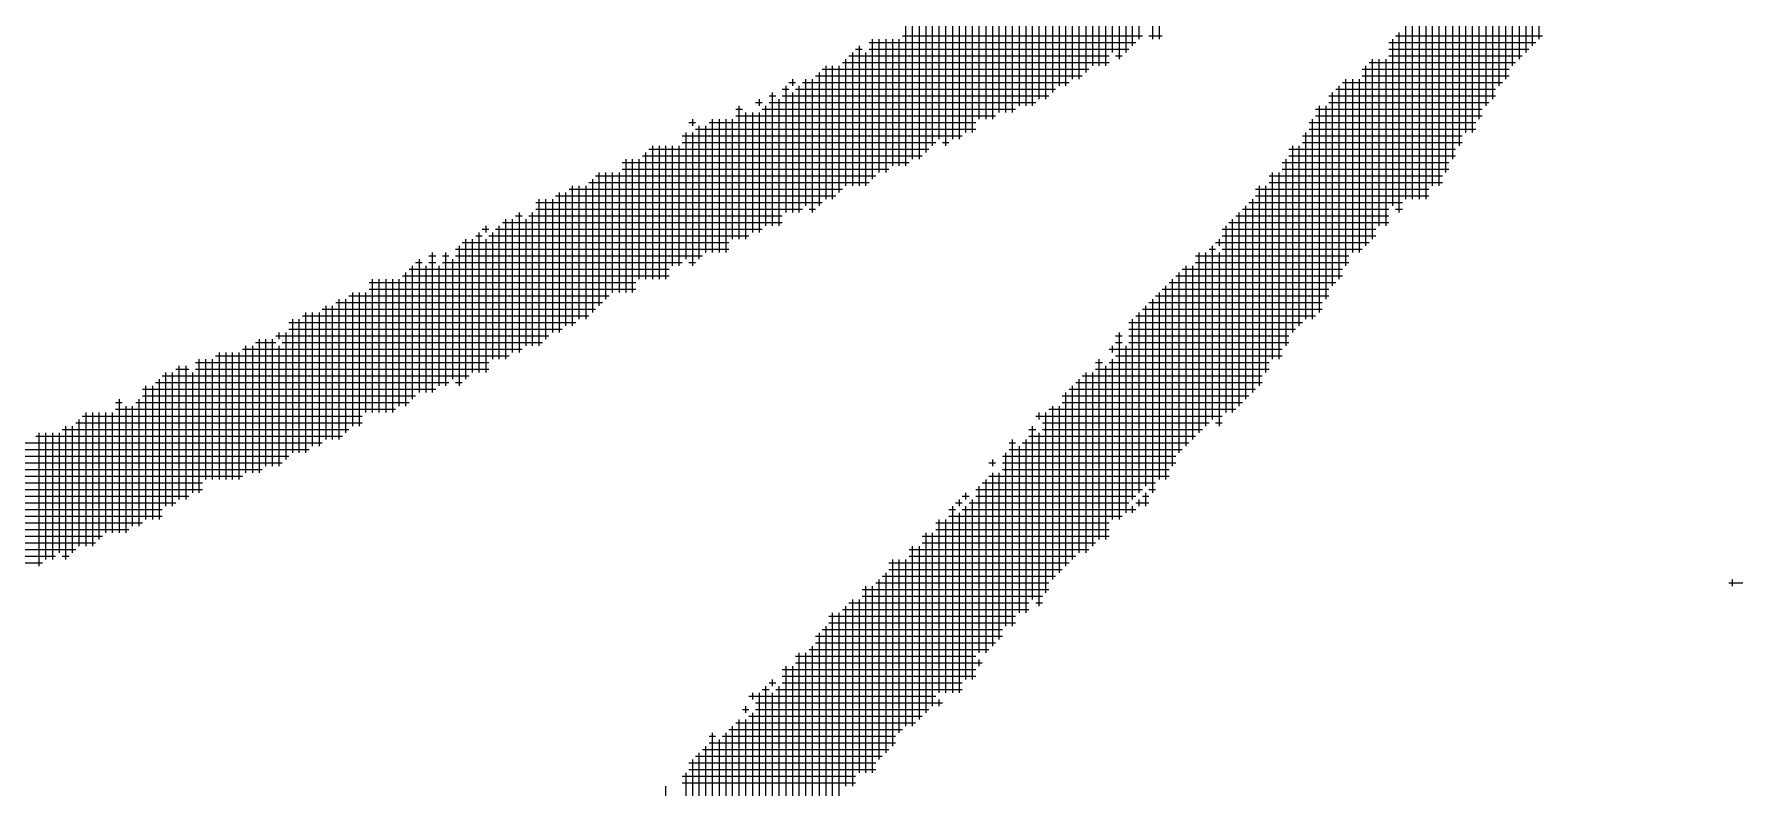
# Model space of a CAD drawing. Header units: feet. Extents: x 0 to 510288, y 0 to 371336.
# Drawn here: x 374809 to 375801, y 89164 to 89604 of the extents above; entities that cross this region are included whole.
import ezdxf

# ---------------------------------------------------------------- set-up
doc = ezdxf.new("R2010")
doc.units = ezdxf.units.FT
doc.header["$LTSCALE"] = 100
doc.header["$MEASUREMENT"] = 0
doc.layers.add('CX-MISC', color=2, linetype='CONTINUOUS')

msp = doc.modelspace()

# ---------------------------------------------------------------- linework, layer by layer
at = {"layer": 'CX-MISC'}
for p, q in [((375647.95, 89818.43), (375647.95, 89546.27)), ((375651.84, 89818.43), (375651.84, 89554.05)), ((375655.73, 89814.54), (375655.73, 89561.82)), ((375659.62, 89810.66), (375659.62, 89565.71)), ((375663.5, 89806.77), (375663.5, 89573.49)), ((375667.39, 89806.77), (375667.39, 89577.38)), ((375671.28, 89802.88), (375671.28, 89585.15)), ((375675.17, 89798.99), (375675.17, 89589.04)), ((375679.06, 89795.1), (375679.06, 89592.93)), ((375682.94, 89791.22), (375682.94, 89596.82)), ((375686.83, 89791.22), (375686.83, 89600.7)), ((375453.55, 89678.46), (375453.55, 89600.7)), ((375461.33, 89678.46), (375461.33, 89600.7)), ((375465.22, 89682.35), (375465.22, 89600.7)), ((375644.06, 89678.46), (375644.06, 89546.27)), ((375438, 89666.8), (375438, 89592.93)), ((375441.89, 89674.58), (375441.89, 89589.04)), ((375445.78, 89674.58), (375445.78, 89592.93)), ((375449.66, 89670.69), (375449.66, 89596.82)), ((375640.18, 89670.69), (375640.18, 89538.5)), ((375422.45, 89662.91), (375422.45, 89581.26)), ((375426.34, 89659.02), (375426.34, 89585.15)), ((375430.22, 89659.02), (375430.22, 89585.15)), ((375434.11, 89662.91), (375434.11, 89585.15)), ((375632.4, 89659.02), (375632.4, 89522.94)), ((375636.29, 89662.91), (375636.29, 89530.72)), ((375403.01, 89647.36), (375403.01, 89569.6)), ((375406.9, 89647.36), (375406.9, 89573.49)), ((375410.78, 89647.36), (375410.78, 89573.49)), ((375414.67, 89655.14), (375414.67, 89577.38)), ((375418.56, 89655.14), (375418.56, 89577.38)), ((375628.51, 89655.14), (375628.51, 89515.17)), ((375383.57, 89639.58), (375383.57, 89561.82)), ((375387.46, 89639.58), (375387.46, 89561.82)), ((375391.34, 89643.47), (375391.34, 89561.82)), ((375395.23, 89639.58), (375395.23, 89565.71)), ((375399.12, 89643.47), (375399.12, 89565.71)), ((375620.74, 89639.58), (375620.74, 89507.39)), ((375624.62, 89643.47), (375624.62, 89515.17)), ((375364.13, 89631.81), (375364.13, 89554.05)), ((375368.02, 89627.92), (375368.02, 89554.05)), ((375371.9, 89627.92), (375371.9, 89557.94)), ((375375.79, 89635.7), (375375.79, 89557.94)), ((375379.68, 89635.7), (375379.68, 89557.94)), ((375340.8, 89620.14), (375340.8, 89538.5)), ((375348.58, 89624.03), (375348.58, 89542.38)), ((375352.46, 89624.03), (375352.46, 89546.27)), ((375356.35, 89620.14), (375356.35, 89546.27)), ((375360.24, 89624.03), (375360.24, 89554.05)), ((375612.96, 89620.14), (375612.96, 89507.39)), ((375616.85, 89624.03), (375616.85, 89507.39)), ((375317.47, 89608.48), (375317.47, 89526.83)), ((375321.36, 89608.48), (375321.36, 89530.72)), ((375325.25, 89616.26), (375325.25, 89530.72)), ((375329.14, 89612.37), (375329.14, 89534.61)), ((375333.02, 89616.26), (375333.02, 89538.5)), ((375336.91, 89616.26), (375336.91, 89542.38)), ((375344.69, 89616.26), (375344.69, 89542.38)), ((375609.07, 89616.26), (375609.07, 89507.39)), ((375290.26, 89596.82), (375290.26, 89515.17)), ((375296.09, 89598.76), (375451.61, 89598.76)), ((375298.03, 89600.7), (375298.03, 89519.06)), ((375301.92, 89600.7), (375301.92, 89522.94)), ((375305.81, 89600.7), (375305.81, 89522.94)), ((375309.7, 89600.7), (375309.7, 89526.83)), ((375313.58, 89600.7), (375313.58, 89526.83)), ((375315.53, 89602.65), (375455.5, 89602.65)), ((375459.38, 89602.65), (375467.16, 89602.65)), ((375599.35, 89598.76), (375684.89, 89598.76)), ((375601.3, 89600.7), (375601.3, 89503.5)), ((375603.24, 89602.65), (375688.78, 89602.65)), ((375605.18, 89604.59), (375605.18, 89499.62)), ((375280.54, 89587.1), (375436.06, 89587.1)), ((375282.48, 89589.04), (375282.48, 89515.17)), ((375284.42, 89590.98), (375436.06, 89590.98)), ((375286.37, 89592.93), (375286.37, 89515.17)), ((375288.31, 89594.87), (375292.2, 89594.87)), ((375294.14, 89592.93), (375294.14, 89515.17)), ((375296.09, 89594.87), (375447.72, 89594.87)), ((375439.94, 89590.98), (375443.83, 89590.98)), ((375587.69, 89587.1), (375673.22, 89587.1)), ((375589.63, 89589.04), (375589.63, 89484.06)), ((375593.52, 89589.04), (375593.52, 89491.84)), ((375597.41, 89589.04), (375597.41, 89491.84)), ((375599.35, 89594.87), (375681, 89594.87)), ((375599.35, 89590.98), (375677.11, 89590.98)), ((375251.38, 89577.38), (375251.38, 89573.49)), ((375259.15, 89577.38), (375259.15, 89503.5)), ((375263.04, 89577.38), (375263.04, 89499.62)), ((375264.98, 89579.32), (375420.5, 89579.32)), ((375266.93, 89581.26), (375266.93, 89503.5)), ((375268.87, 89583.21), (375424.39, 89583.21)), ((375270.82, 89585.15), (375270.82, 89507.39)), ((375274.7, 89585.15), (375274.7, 89507.39)), ((375278.59, 89585.15), (375278.59, 89511.28)), ((375574.08, 89577.38), (375574.08, 89468.51)), ((375577.97, 89577.38), (375577.97, 89476.29)), ((375581.86, 89577.38), (375581.86, 89476.29)), ((375583.8, 89583.21), (375669.34, 89583.21)), ((375583.8, 89579.32), (375669.34, 89579.32)), ((375585.74, 89585.15), (375585.74, 89480.18)), ((375237.77, 89567.66), (375241.66, 89567.66)), ((375239.71, 89569.6), (375239.71, 89491.84)), ((375245.54, 89571.54), (375249.43, 89571.54)), ((375245.54, 89567.66), (375401.06, 89567.66)), ((375247.49, 89573.49), (375247.49, 89499.62)), ((375249.43, 89575.43), (375253.32, 89575.43)), ((375251.38, 89569.6), (375251.38, 89499.62)), ((375253.32, 89571.54), (375404.95, 89571.54)), ((375255.26, 89573.49), (375255.26, 89499.62)), ((375257.21, 89575.43), (375412.73, 89575.43)), ((375564.36, 89567.66), (375661.56, 89567.66)), ((375566.3, 89569.6), (375566.3, 89456.85)), ((375568.25, 89571.54), (375661.56, 89571.54)), ((375570.19, 89573.49), (375570.19, 89460.74)), ((375572.14, 89575.43), (375665.45, 89575.43)), ((375218.33, 89559.88), (375222.22, 89559.88)), ((375220.27, 89561.82), (375220.27, 89484.06)), ((375224.16, 89557.94), (375224.16, 89484.06)), ((375228.05, 89557.94), (375228.05, 89487.95)), ((375229.99, 89563.77), (375233.88, 89563.77)), ((375231.94, 89565.71), (375231.94, 89561.82)), ((375231.94, 89557.94), (375231.94, 89487.95)), ((375233.88, 89559.88), (375381.62, 89559.88)), ((375235.82, 89561.82), (375235.82, 89491.84)), ((375237.77, 89563.77), (375393.29, 89563.77)), ((375243.6, 89565.71), (375243.6, 89491.84)), ((375556.58, 89559.88), (375653.78, 89559.88)), ((375558.53, 89561.82), (375558.53, 89441.3)), ((375562.42, 89561.82), (375562.42, 89449.07)), ((375564.36, 89563.77), (375657.67, 89563.77)), ((375191.11, 89552.1), (375195, 89552.1)), ((375193.06, 89554.05), (375193.06, 89550.16)), ((375195, 89548.22), (375358.3, 89548.22)), ((375196.94, 89550.16), (375196.94, 89472.4)), ((375200.83, 89550.16), (375200.83, 89476.29)), ((375202.78, 89552.1), (375358.3, 89552.1)), ((375204.72, 89554.05), (375204.72, 89476.29)), ((375208.61, 89554.05), (375208.61, 89476.29)), ((375212.5, 89554.05), (375212.5, 89476.29)), ((375216.38, 89554.05), (375216.38, 89484.06)), ((375218.33, 89555.99), (375369.96, 89555.99)), ((375552.7, 89552.1), (375649.9, 89552.1)), ((375552.7, 89548.22), (375649.9, 89548.22)), ((375554.64, 89554.05), (375554.64, 89437.41)), ((375556.58, 89555.99), (375653.78, 89555.99)), ((375169.73, 89538.5), (375169.73, 89460.74)), ((375173.62, 89538.5), (375173.62, 89460.74)), ((375177.5, 89538.5), (375177.5, 89460.74)), ((375181.39, 89538.5), (375181.39, 89468.51)), ((375185.28, 89538.5), (375185.28, 89468.51)), ((375187.22, 89544.33), (375350.52, 89544.33)), ((375187.22, 89540.44), (375334.97, 89540.44)), ((375189.17, 89546.27), (375189.17, 89472.4)), ((375193.06, 89546.27), (375193.06, 89468.51)), ((375338.86, 89540.44), (375342.74, 89540.44)), ((375542.98, 89538.5), (375542.98, 89429.63)), ((375546.86, 89538.5), (375546.86, 89433.52)), ((375548.81, 89544.33), (375642.12, 89544.33)), ((375548.81, 89540.44), (375642.12, 89540.44)), ((375550.75, 89546.27), (375550.75, 89437.41)), ((375152.23, 89528.78), (375319.42, 89528.78)), ((375154.18, 89530.72), (375154.18, 89452.96)), ((375158.06, 89530.72), (375158.06, 89452.96)), ((375161.95, 89530.72), (375161.95, 89460.74)), ((375163.9, 89532.66), (375327.19, 89532.66)), ((375165.84, 89534.61), (375165.84, 89460.74)), ((375167.78, 89536.55), (375331.08, 89536.55)), ((375537.14, 89528.78), (375634.34, 89528.78)), ((375539.09, 89530.72), (375539.09, 89421.86)), ((375541.03, 89536.55), (375638.23, 89536.55)), ((375541.03, 89532.66), (375638.23, 89532.66)), ((375134.74, 89519.06), (375134.74, 89441.3)), ((375136.68, 89521), (375299.98, 89521)), ((375138.62, 89522.94), (375138.62, 89445.18)), ((375142.51, 89522.94), (375142.51, 89449.07)), ((375146.4, 89522.94), (375146.4, 89452.96)), ((375150.29, 89522.94), (375150.29, 89452.96)), ((375152.23, 89524.89), (375307.75, 89524.89)), ((375529.37, 89521), (375630.46, 89521)), ((375531.31, 89522.94), (375531.31, 89414.08)), ((375535.2, 89522.94), (375535.2, 89414.08)), ((375537.14, 89524.89), (375634.34, 89524.89)), ((375103.63, 89507.39), (375103.63, 89421.86)), ((375107.52, 89507.39), (375107.52, 89425.74)), ((375111.41, 89507.39), (375111.41, 89429.63)), ((375113.35, 89509.34), (375276.65, 89509.34)), ((375115.3, 89511.28), (375115.3, 89429.63)), ((375119.18, 89511.28), (375119.18, 89433.52)), ((375121.13, 89513.22), (375280.54, 89513.22)), ((375123.07, 89515.17), (375123.07, 89433.52)), ((375126.96, 89515.17), (375126.96, 89437.41)), ((375130.85, 89515.17), (375130.85, 89437.41)), ((375132.79, 89517.11), (375296.09, 89517.11)), ((375519.65, 89507.39), (375519.65, 89394.64)), ((375521.59, 89513.22), (375622.68, 89513.22)), ((375521.59, 89509.34), (375622.68, 89509.34)), ((375523.54, 89515.17), (375523.54, 89398.53)), ((375527.42, 89515.17), (375527.42, 89406.3)), ((375529.37, 89517.11), (375630.46, 89517.11)), ((375090.02, 89497.67), (375093.91, 89497.67)), ((375091.97, 89499.62), (375091.97, 89417.97)), ((375097.8, 89497.67), (375245.54, 89497.67)), ((375099.74, 89499.62), (375099.74, 89421.86)), ((375101.69, 89505.45), (375268.87, 89505.45)), ((375101.69, 89501.56), (375257.21, 89501.56)), ((375261.1, 89501.56), (375264.98, 89501.56)), ((375509.93, 89497.67), (375599.35, 89497.67)), ((375511.87, 89499.62), (375511.87, 89386.86)), ((375513.82, 89501.56), (375599.35, 89501.56)), ((375515.76, 89503.5), (375515.76, 89390.75)), ((375517.7, 89505.45), (375607.13, 89505.45)), ((375603.24, 89501.56), (375607.13, 89501.56)), ((375068.64, 89487.95), (375068.64, 89406.3)), ((375070.58, 89489.9), (375074.47, 89489.9)), ((375072.53, 89491.84), (375072.53, 89487.95)), ((375076.42, 89487.95), (375076.42, 89414.08)), ((375078.36, 89489.9), (375233.88, 89489.9)), ((375080.3, 89491.84), (375080.3, 89414.08)), ((375082.25, 89493.78), (375245.54, 89493.78)), ((375084.19, 89495.73), (375084.19, 89414.08)), ((375088.08, 89495.73), (375088.08, 89417.97)), ((375095.86, 89495.73), (375095.86, 89421.86)), ((375502.15, 89489.9), (375591.58, 89489.9)), ((375504.1, 89491.84), (375504.1, 89382.98)), ((375506.04, 89493.78), (375599.35, 89493.78)), ((375507.98, 89495.73), (375507.98, 89382.98)), ((375055.03, 89478.23), (375214.44, 89478.23)), ((375056.98, 89480.18), (375056.98, 89398.53)), ((375058.92, 89482.12), (375214.44, 89482.12)), ((375060.86, 89484.06), (375060.86, 89402.42)), ((375064.75, 89484.06), (375064.75, 89406.3)), ((375066.7, 89486.01), (375070.58, 89486.01)), ((375072.53, 89484.06), (375072.53, 89406.3)), ((375074.47, 89486.01), (375226.1, 89486.01)), ((375494.38, 89478.23), (375498.26, 89478.23)), ((375496.32, 89480.18), (375496.32, 89379.09)), ((375498.26, 89482.12), (375587.69, 89482.12)), ((375500.21, 89484.06), (375500.21, 89480.18)), ((375502.15, 89486.01), (375591.58, 89486.01)), ((375502.15, 89478.23), (375583.8, 89478.23)), ((375029.76, 89468.51), (375029.76, 89390.75)), ((375031.7, 89470.46), (375035.59, 89470.46)), ((375033.65, 89472.4), (375033.65, 89394.64)), ((375037.54, 89468.51), (375037.54, 89394.64)), ((375039.48, 89474.34), (375043.37, 89474.34)), ((375039.48, 89470.46), (375043.37, 89470.46)), ((375041.42, 89476.29), (375041.42, 89394.64)), ((375045.31, 89468.51), (375045.31, 89398.53)), ((375047.26, 89474.34), (375051.14, 89474.34)), ((375047.26, 89470.46), (375187.22, 89470.46)), ((375049.2, 89476.29), (375049.2, 89398.53)), ((375053.09, 89472.4), (375053.09, 89402.42)), ((375055.03, 89474.34), (375198.89, 89474.34)), ((375191.11, 89470.46), (375195, 89470.46)), ((375480.77, 89468.51), (375480.77, 89363.54)), ((375484.66, 89468.51), (375484.66, 89367.42)), ((375486.6, 89474.34), (375576.02, 89474.34)), ((375486.6, 89470.46), (375576.02, 89470.46)), ((375488.54, 89476.29), (375488.54, 89371.31)), ((375492.43, 89476.29), (375492.43, 89375.2)), ((375500.21, 89476.29), (375500.21, 89375.2)), ((375004.49, 89458.79), (375160.01, 89458.79)), ((375006.43, 89460.74), (375006.43, 89382.98)), ((375010.32, 89460.74), (375010.32, 89382.98)), ((375014.21, 89460.74), (375014.21, 89382.98)), ((375018.1, 89460.74), (375018.1, 89382.98)), ((375021.98, 89460.74), (375021.98, 89386.86)), ((375023.93, 89462.68), (375179.45, 89462.68)), ((375025.87, 89464.62), (375025.87, 89386.86)), ((375027.82, 89466.57), (375179.45, 89466.57)), ((375471.05, 89458.79), (375568.25, 89458.79)), ((375472.99, 89460.74), (375472.99, 89351.87)), ((375474.94, 89462.68), (375572.14, 89462.68)), ((375476.88, 89464.62), (375476.88, 89359.65)), ((375478.82, 89466.57), (375572.14, 89466.57)), ((374986.99, 89449.07), (374986.99, 89367.42)), ((374990.88, 89449.07), (374990.88, 89371.31)), ((374992.82, 89451.02), (375144.46, 89451.02)), ((374994.77, 89452.96), (374994.77, 89375.2)), ((374998.66, 89452.96), (374998.66, 89375.2)), ((375002.54, 89452.96), (375002.54, 89382.98)), ((375004.49, 89454.9), (375160.01, 89454.9)), ((375461.33, 89449.07), (375461.33, 89336.32)), ((375463.27, 89451.02), (375564.36, 89451.02)), ((375465.22, 89452.96), (375465.22, 89344.1)), ((375467.16, 89454.9), (375564.36, 89454.9)), ((375469.1, 89456.85), (375469.1, 89344.1)), ((374965.61, 89439.35), (375132.79, 89439.35)), ((374967.55, 89441.3), (374967.55, 89359.65)), ((374971.44, 89441.3), (374971.44, 89363.54)), ((374975.33, 89441.3), (374975.33, 89363.54)), ((374977.27, 89443.24), (375136.68, 89443.24)), ((374979.22, 89445.18), (374979.22, 89367.42)), ((374983.1, 89445.18), (374983.1, 89367.42)), ((374985.05, 89447.13), (375140.57, 89447.13)), ((375451.61, 89439.35), (375556.58, 89439.35)), ((375453.55, 89441.3), (375453.55, 89336.32)), ((375455.5, 89443.24), (375560.47, 89443.24)), ((375457.44, 89445.18), (375457.44, 89340.21)), ((375459.38, 89447.13), (375560.47, 89447.13)), ((374952, 89429.63), (374952, 89425.74)), ((374955.89, 89429.63), (374955.89, 89355.76)), ((374957.83, 89435.46), (375125.02, 89435.46)), ((374957.83, 89431.58), (375117.24, 89431.58)), ((374959.78, 89437.41), (374959.78, 89359.65)), ((374963.66, 89437.41), (374963.66, 89359.65)), ((375441.89, 89429.63), (375441.89, 89320.77)), ((375447.72, 89435.46), (375548.81, 89435.46)), ((375447.72, 89431.58), (375544.92, 89431.58)), ((375449.66, 89437.41), (375449.66, 89332.43)), ((374930.62, 89419.91), (375093.91, 89419.91)), ((374932.56, 89421.86), (374932.56, 89347.98)), ((374936.45, 89421.86), (374936.45, 89347.98)), ((374938.39, 89423.8), (374950.06, 89423.8)), ((374940.34, 89425.74), (374940.34, 89347.98)), ((374944.22, 89425.74), (374944.22, 89351.87)), ((374948.11, 89425.74), (374948.11, 89351.87)), ((374950.06, 89427.69), (375109.46, 89427.69)), ((374952, 89421.86), (374952, 89351.87)), ((374953.94, 89423.8), (375105.58, 89423.8)), ((375436.06, 89419.91), (375537.14, 89419.91)), ((375438, 89421.86), (375438, 89417.97)), ((375439.94, 89427.69), (375443.83, 89427.69)), ((375439.94, 89423.8), (375443.83, 89423.8)), ((375445.78, 89421.86), (375445.78, 89324.66)), ((375447.72, 89427.69), (375541.03, 89427.69)), ((375447.72, 89423.8), (375541.03, 89423.8)), ((374891.74, 89408.25), (374899.51, 89408.25)), ((374893.68, 89410.19), (374893.68, 89332.43)), ((374897.57, 89410.19), (374897.57, 89332.43)), ((374903.4, 89412.14), (375074.47, 89412.14)), ((374903.4, 89408.25), (375074.47, 89408.25)), ((374905.34, 89414.08), (374905.34, 89336.32)), ((374909.23, 89414.08), (374909.23, 89344.1)), ((374913.12, 89414.08), (374913.12, 89344.1)), ((374915.06, 89416.02), (375086.14, 89416.02)), ((374917.01, 89417.97), (374917.01, 89344.1)), ((374920.9, 89417.97), (374920.9, 89344.1)), ((374924.78, 89417.97), (374924.78, 89344.1)), ((374928.67, 89417.97), (374928.67, 89344.1)), ((375428.28, 89412.14), (375432.17, 89412.14)), ((375428.28, 89408.25), (375529.37, 89408.25)), ((375430.22, 89414.08), (375430.22, 89309.1)), ((375434.11, 89410.19), (375434.11, 89309.1)), ((375436.06, 89412.14), (375529.37, 89412.14)), ((375438, 89414.08), (375438, 89320.77)), ((375439.94, 89416.02), (375537.14, 89416.02)), ((374874.24, 89398.53), (374874.24, 89320.77)), ((374878.13, 89398.53), (374878.13, 89320.77)), ((374880.07, 89400.47), (375051.14, 89400.47)), ((374882.02, 89402.42), (374882.02, 89320.77)), ((374883.96, 89404.36), (375062.81, 89404.36)), ((374885.9, 89406.3), (374885.9, 89328.54)), ((374889.79, 89406.3), (374889.79, 89328.54)), ((374901.46, 89406.3), (374901.46, 89336.32)), ((375055.03, 89400.47), (375058.92, 89400.47)), ((375414.67, 89398.53), (375414.67, 89297.44)), ((375416.62, 89400.47), (375525.48, 89400.47)), ((375418.56, 89402.42), (375418.56, 89301.33)), ((375420.5, 89404.36), (375525.48, 89404.36)), ((375422.45, 89406.3), (375422.45, 89301.33)), ((375426.34, 89406.3), (375426.34, 89305.22)), ((374856.74, 89388.81), (374860.63, 89388.81)), ((374858.69, 89390.75), (374858.69, 89312.99)), ((374868.41, 89388.81), (375027.82, 89388.81)), ((374870.35, 89390.75), (374870.35, 89316.88)), ((374872.3, 89396.58), (375043.37, 89396.58)), ((374872.3, 89392.7), (375031.7, 89392.7)), ((375408.84, 89392.7), (375517.7, 89392.7)), ((375408.84, 89388.81), (375513.82, 89388.81)), ((375410.78, 89394.64), (375410.78, 89293.55)), ((375412.73, 89396.58), (375521.59, 89396.58)), ((374835.36, 89379.09), (374835.36, 89305.22)), ((374837.3, 89381.03), (375000.6, 89381.03)), ((374839.25, 89382.98), (374839.25, 89305.22)), ((374843.14, 89382.98), (374843.14, 89305.22)), ((374847.02, 89382.98), (374847.02, 89309.1)), ((374850.91, 89382.98), (374850.91, 89312.99)), ((374854.8, 89382.98), (374854.8, 89312.99)), ((374856.74, 89384.92), (375020.04, 89384.92)), ((374862.58, 89386.86), (374862.58, 89312.99)), ((374866.46, 89386.86), (374866.46, 89316.88)), ((375393.29, 89381.03), (375502.15, 89381.03)), ((375395.23, 89382.98), (375395.23, 89379.09)), ((375399.12, 89382.98), (375399.12, 89278)), ((375401.06, 89384.92), (375509.93, 89384.92)), ((375403.01, 89386.86), (375403.01, 89285.78)), ((375406.9, 89386.86), (375406.9, 89289.66)), ((374810.09, 89369.37), (374988.94, 89369.37)), ((374812.03, 89371.31), (374812.03, 89293.55)), ((374815.92, 89371.31), (374815.92, 89297.44)), ((374819.81, 89371.31), (374819.81, 89297.44)), ((374823.7, 89371.31), (374823.7, 89301.33)), ((374825.64, 89373.26), (374992.82, 89373.26)), ((374827.58, 89375.2), (374827.58, 89297.44)), ((374831.47, 89375.2), (374831.47, 89301.33)), ((374833.42, 89377.14), (375000.6, 89377.14)), ((375389.4, 89373.26), (375393.29, 89373.26)), ((375389.4, 89369.37), (375486.6, 89369.37)), ((375391.34, 89375.2), (375391.34, 89274.11)), ((375395.23, 89371.31), (375395.23, 89270.22)), ((375397.18, 89377.14), (375494.38, 89377.14)), ((375397.18, 89373.26), (375490.49, 89373.26)), ((375498.26, 89377.14), (375502.15, 89377.14)), ((374790.65, 89361.59), (374969.5, 89361.59)), ((374802.31, 89365.48), (374977.27, 89365.48)), ((375375.79, 89359.65), (375375.79, 89258.56)), ((375377.74, 89365.48), (375381.62, 89365.48)), ((375377.74, 89361.59), (375478.82, 89361.59)), ((375379.68, 89367.42), (375379.68, 89258.56)), ((375383.57, 89363.54), (375383.57, 89266.34)), ((375385.51, 89365.48), (375482.71, 89365.48)), ((375387.46, 89367.42), (375387.46, 89266.34)), ((374763.43, 89349.93), (374942.28, 89349.93)), ((374771.21, 89353.82), (374953.94, 89353.82)), ((374778.98, 89357.7), (374957.83, 89357.7)), ((375366.07, 89353.82), (375369.96, 89353.82)), ((375368.02, 89355.76), (375368.02, 89351.87)), ((375373.85, 89357.7), (375474.94, 89357.7)), ((375373.85, 89353.82), (375474.94, 89353.82)), ((375373.85, 89349.93), (375471.05, 89349.93)), ((374743.99, 89342.15), (374907.29, 89342.15)), ((374755.66, 89346.04), (374930.62, 89346.04)), ((375360.24, 89340.21), (375360.24, 89243.01)), ((375362.18, 89342.15), (375463.27, 89342.15)), ((375364.13, 89344.1), (375364.13, 89243.01)), ((375366.07, 89346.04), (375471.05, 89346.04)), ((375368.02, 89347.98), (375368.02, 89246.9)), ((375371.9, 89347.98), (375371.9, 89250.78)), ((374712.89, 89330.49), (374891.74, 89330.49)), ((374724.55, 89334.38), (374899.51, 89334.38)), ((374736.22, 89338.26), (374907.29, 89338.26)), ((375346.63, 89330.49), (375350.52, 89330.49)), ((375348.58, 89332.43), (375348.58, 89328.54)), ((375350.52, 89334.38), (375354.41, 89334.38)), ((375352.46, 89336.32), (375352.46, 89332.43)), ((375354.41, 89330.49), (375447.72, 89330.49)), ((375356.35, 89332.43), (375356.35, 89227.46)), ((375358.3, 89338.26), (375455.5, 89338.26)), ((375358.3, 89334.38), (375451.61, 89334.38)), ((375451.61, 89330.49), (375459.38, 89330.49)), ((375453.55, 89332.43), (375453.55, 89328.54)), ((375455.5, 89334.38), (375459.38, 89334.38)), ((375457.44, 89336.32), (375457.44, 89328.54)), ((375459.38, 89338.26), (375463.27, 89338.26)), ((374689.56, 89322.71), (374883.96, 89322.71)), ((374701.22, 89326.6), (374883.96, 89326.6)), ((375336.91, 89320.77), (375336.91, 89219.68)), ((375340.8, 89320.77), (375340.8, 89219.68)), ((375342.74, 89326.6), (375346.63, 89326.6)), ((375342.74, 89322.71), (375443.83, 89322.71)), ((375344.69, 89328.54), (375344.69, 89219.68)), ((375348.58, 89324.66), (375348.58, 89219.68)), ((375350.52, 89326.6), (375451.61, 89326.6)), ((375352.46, 89328.54), (375352.46, 89227.46)), ((375449.66, 89328.54), (375449.66, 89324.66)), ((374654.57, 89311.05), (374848.97, 89311.05)), ((374662.34, 89314.94), (374864.52, 89314.94)), ((374677.9, 89318.82), (374872.3, 89318.82)), ((375327.19, 89311.05), (375436.06, 89311.05)), ((375329.14, 89312.99), (375329.14, 89208.02)), ((375333.02, 89312.99), (375333.02, 89211.9)), ((375334.97, 89318.82), (375436.06, 89318.82)), ((375334.97, 89314.94), (375436.06, 89314.94)), ((374631.24, 89299.38), (374821.75, 89299.38)), ((374635.13, 89303.27), (374833.42, 89303.27)), ((374650.68, 89307.16), (374845.08, 89307.16)), ((374825.64, 89299.38), (374829.53, 89299.38)), ((375319.42, 89303.27), (375424.39, 89303.27)), ((375319.42, 89299.38), (375416.62, 89299.38)), ((375321.36, 89305.22), (375321.36, 89200.24)), ((375325.25, 89305.22), (375325.25, 89204.13)), ((375327.19, 89307.16), (375428.28, 89307.16)), ((374607.91, 89295.5), (374813.98, 89295.5)), ((375305.81, 89289.66), (375305.81, 89184.69)), ((375307.75, 89295.5), (375412.73, 89295.5)), ((375307.75, 89291.61), (375408.84, 89291.61)), ((375309.7, 89297.44), (375309.7, 89188.58)), ((375313.58, 89297.44), (375313.58, 89196.35)), ((375317.47, 89297.44), (375317.47, 89200.24)), ((375292.2, 89279.94), (375401.06, 89279.94)), ((375294.14, 89281.89), (375294.14, 89173.02)), ((375298.03, 89281.89), (375298.03, 89173.02)), ((375299.98, 89283.83), (375401.06, 89283.83)), ((375301.92, 89285.78), (375301.92, 89180.8)), ((375303.86, 89287.72), (375404.95, 89287.72)), ((375797.64, 89283.83), (376038.7, 89283.83)), ((375799.58, 89285.78), (375799.58, 89281.89)), ((375282.48, 89270.22), (375282.48, 89165.25)), ((375284.42, 89272.17), (375389.4, 89272.17)), ((375286.37, 89274.11), (375286.37, 89165.25)), ((375290.26, 89274.11), (375290.26, 89173.02)), ((375292.2, 89276.06), (375397.18, 89276.06)), ((375393.29, 89272.17), (375397.18, 89272.17)), ((375272.76, 89264.39), (375381.62, 89264.39)), ((375272.76, 89260.5), (375381.62, 89260.5)), ((375274.7, 89266.34), (375274.7, 89153.58)), ((375278.59, 89266.34), (375278.59, 89157.47)), ((375280.54, 89268.28), (375389.4, 89268.28)), ((375264.98, 89252.73), (375373.85, 89252.73)), ((375266.93, 89254.67), (375266.93, 89149.7)), ((375268.87, 89256.62), (375373.85, 89256.62)), ((375270.82, 89258.56), (375270.82, 89153.58)), ((375253.32, 89241.06), (375358.3, 89241.06)), ((375255.26, 89243.01), (375255.26, 89138.03)), ((375259.15, 89243.01), (375259.15, 89141.92)), ((375261.1, 89244.95), (375366.07, 89244.95)), ((375263.04, 89246.9), (375263.04, 89145.81)), ((375264.98, 89248.84), (375369.96, 89248.84)), ((375245.54, 89233.29), (375358.3, 89233.29)), ((375247.49, 89235.23), (375247.49, 89134.14)), ((375251.38, 89235.23), (375251.38, 89134.14)), ((375253.32, 89237.18), (375362.18, 89237.18)), ((375360.24, 89239.12), (375360.24, 89235.23)), ((375233.88, 89221.62), (375237.77, 89221.62)), ((375235.82, 89223.57), (375235.82, 89122.48)), ((375237.77, 89225.51), (375241.66, 89225.51)), ((375239.71, 89227.46), (375239.71, 89223.57)), ((375241.66, 89221.62), (375350.52, 89221.62)), ((375243.6, 89223.57), (375243.6, 89126.37)), ((375245.54, 89229.4), (375358.3, 89229.4)), ((375245.54, 89225.51), (375350.52, 89225.51)), ((375222.22, 89209.96), (375226.1, 89209.96)), ((375224.16, 89211.9), (375224.16, 89208.02)), ((375226.1, 89217.74), (375334.97, 89217.74)), ((375228.05, 89219.68), (375228.05, 89215.79)), ((375229.99, 89213.85), (375338.86, 89213.85)), ((375229.99, 89209.96), (375331.08, 89209.96)), ((375231.94, 89219.68), (375231.94, 89118.59)), ((375239.71, 89219.68), (375239.71, 89126.37)), ((375336.91, 89215.79), (375336.91, 89211.9)), ((375216.38, 89200.24), (375216.38, 89103.04)), ((375218.33, 89202.18), (375323.3, 89202.18)), ((375220.27, 89204.13), (375220.27, 89106.93)), ((375224.16, 89204.13), (375224.16, 89110.82)), ((375226.1, 89206.07), (375327.19, 89206.07)), ((375228.05, 89208.02), (375228.05, 89110.82)), ((375202.78, 89194.41), (375206.66, 89194.41)), ((375202.78, 89190.52), (375311.64, 89190.52)), ((375204.72, 89196.35), (375204.72, 89091.38)), ((375208.61, 89192.46), (375208.61, 89095.26)), ((375210.55, 89194.41), (375311.64, 89194.41)), ((375212.5, 89196.35), (375212.5, 89099.15)), ((375214.44, 89198.3), (375315.53, 89198.3)), ((375193.06, 89180.8), (375193.06, 89079.71)), ((375195, 89182.74), (375303.86, 89182.74)), ((375196.94, 89184.69), (375196.94, 89083.6)), ((375198.89, 89186.63), (375307.75, 89186.63)), ((375200.83, 89188.58), (375200.83, 89087.49)), ((375187.22, 89171.08), (375288.31, 89171.08)), ((375189.17, 89173.02), (375189.17, 89079.71)), ((375191.11, 89178.86), (375299.98, 89178.86)), ((375191.11, 89174.97), (375299.98, 89174.97)), ((375177.5, 89165.25), (375177.5, 89064.16)), ((375187.22, 89167.19), (375288.31, 89167.19))]:
    msp.add_line(p, q, dxfattribs=at)

doc.saveas('drawing.dxf')
